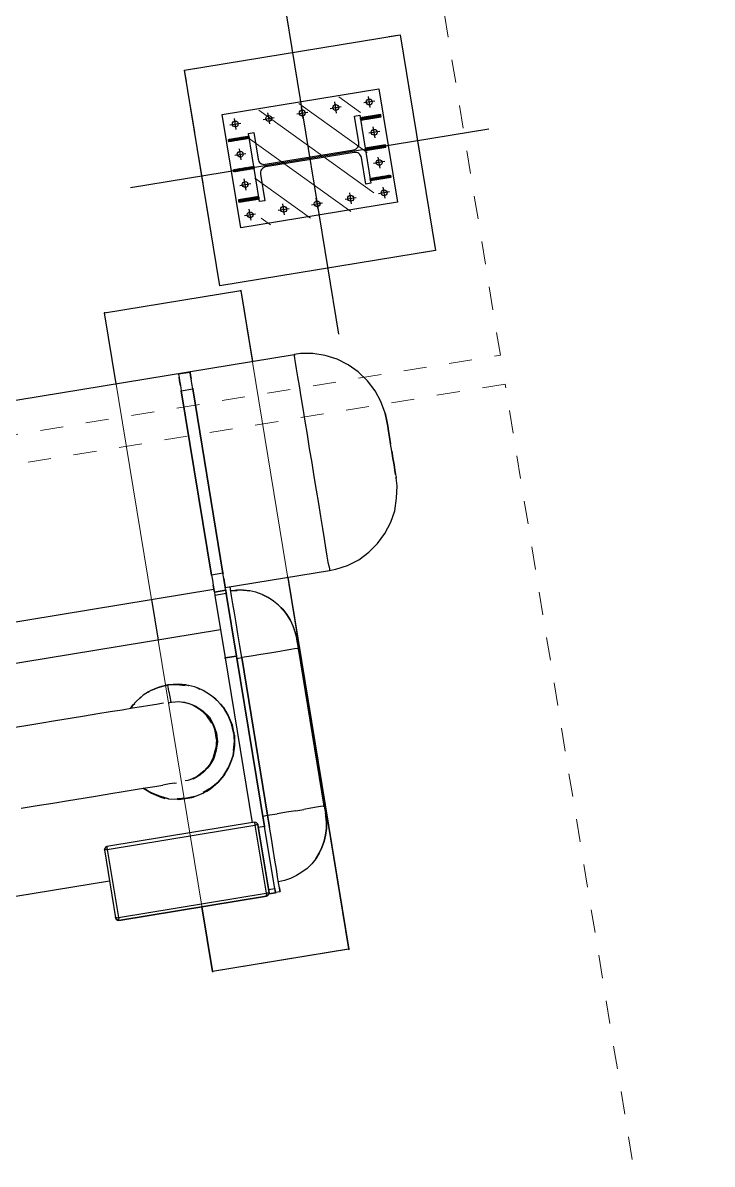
# Model space of a CAD drawing. Header units: metres. Extents: x 2 to 659295185, y -28 to 1124222152.
# Drawn here: x 655604.916 to 655607.912, y 1126517.76 to 1126522.722 of the extents above; entities that cross this region are included whole.
import ezdxf

# ---------------------------------------------------------------- set-up
doc = ezdxf.new("R2010")
doc.units = ezdxf.units.M
doc.header["$MEASUREMENT"] = 0
for name, pattern in [('CCSM_C1_CUERPO CK$0$DASHED', [0.75, 0.5, -0.25]), ('CCSM_C1_CUERPO CK$0$DASHED2', [0.375, 0.25, -0.125]), ('CCSM_C1_CUERPO CK$0$HIDDEN2', [0.1875, 0.125, -0.0625]), ('DASHDOT', [1, 0.5, -0.25, 0, -0.25])]:
    doc.linetypes.add(name, pattern=pattern)
doc.layers.get('0').update_dxf_attribs({"linetype": 'CONTINUOUS'})
for name, color, linetype in [('CCSM_C1_CUERPO CK$0$A-EQUIPOS', 9, 'CONTINUOUS'), ('CCSM_C1_CUERPO CK$0$A-ESTRUCTURA DE FACHADA DE VIDRIO', 5, 'CONTINUOUS'), ('CCSM_C1_CUERPO CK$0$A-PROYECCIONES SUP', 5, 'CCSM_C1_CUERPO CK$0$DASHED'), ('CCSM_C1_CUERPO CK$0$A-VISTA 4', 8, 'CONTINUOUS')]:
    doc.layers.add(name, color=color, linetype=linetype)
doc.layers.add('LOCALES ASIGNADOS', color=41, linetype='DASHDOT', lineweight=0)

# ---------------------------------------------------------------- blocks, each defined once
blk = doc.blocks.new('CCSM_C1_CUERPO CK$0$chiller')
for p, q in [((0.5225, 5.1701), (0.4742, 5.145)), ((0.5728, 5.1869), (0.5225, 5.1701)), ((0.6253, 5.1974), (0.5728, 5.1869)), ((0.661, 5.1995), (0.6253, 5.1974)), ((0.6253, 5.1974), (0.661, 5.1995)), ((0.6253, 5.1974), (0.661, 5.1995)), ((0.661, 5.1995), (0.6253, 5.1974)), ((0.661, 5.1995), (0.6693, 5.1995)), ((0.6693, 5.1995), (0.661, 5.1995)), ((0.6693, 5.1995), (0.684, 5.1995)), ((0.684, 5.1995), (0.6693, 5.1995)), ((0.684, 5.1995), (0.705, 5.1995)), ((0.705, 5.1995), (0.684, 5.1995)), ((0.705, 5.1995), (0.7323, 5.1995)), ((0.7323, 5.1995), (0.705, 5.1995)), ((0.7323, 5.1995), (0.7617, 5.1995)), ((0.7617, 5.1995), (0.7323, 5.1995)), ((0.7931, 5.1995), (0.7617, 5.1995)), ((0.7931, 5.1995), (0.7617, 5.1995)), ((0.7931, 5.1995), (0.8246, 5.1995)), ((0.8246, 5.1995), (0.7931, 5.1995)), ((0.8246, 5.1995), (0.854, 5.1995)), ((0.854, 5.1995), (0.8246, 5.1995)), ((0.854, 5.1995), (0.8771, 5.1995)), ((0.8771, 5.1995), (0.854, 5.1995)), ((0.8771, 5.1995), (0.896, 5.1995)), ((0.896, 5.1995), (0.8771, 5.1995)), ((0.896, 5.1995), (0.9086, 5.1995)), ((0.896, 5.1995), (0.9086, 5.1995)), ((0.9106, 5.1995), (0.9086, 5.1995)), ((0.9086, 5.1995), (0.9106, 5.1995)), ((0.9086, 5.1995), (0.9106, 5.1995)), ((0.9106, 5.1995), (0.9086, 5.1995)), ((0.9463, 5.1974), (0.9106, 5.1995)), ((0.9106, 5.1995), (0.9127, 5.1995)), ((0.9988, 5.1869), (0.9463, 5.1974)), ((1.0512, 5.1701), (0.9988, 5.1869)), ((1.0974, 5.145), (1.0512, 5.1701)), ((0.4301, 5.1114), (0.3924, 5.0736)), ((0.4742, 5.145), (0.4301, 5.1114)), ((1.1415, 5.1114), (1.0974, 5.145)), ((1.1792, 5.0736), (1.1415, 5.1114)), ((0.3924, 5.0736), (0.3609, 5.0296)), ((1.2107, 5.0296), (1.1792, 5.0736)), ((0.3609, 5.0296), (0.3357, 4.9813)), ((1.2359, 4.9813), (1.2107, 5.0296)), ((0.3357, 4.9813), (0.3189, 4.9288)), ((1.2527, 4.9288), (1.2359, 4.9813)), ((0.3189, 4.9288), (0.3105, 4.8764)), ((1.2611, 4.8764), (1.2527, 4.9288)), ((0.3105, 4.8764), (0.3105, 4.8491)), ((1.2611, 4.8491), (1.2611, 4.8764)), ((0.3105, 0.2518), (0.3105, 4.8491)), ((0.3105, 4.8491), (0.3147, 4.8491)), ((0.3273, 4.8491), (0.3147, 4.8491)), ((0.3462, 4.8491), (0.3273, 4.8491)), ((0.3735, 4.8491), (0.3462, 4.8491)), ((0.4092, 4.8491), (0.3735, 4.8491)), ((0.449, 4.8491), (0.4092, 4.8491)), ((0.4973, 4.8491), (0.449, 4.8491)), ((0.5476, 4.8491), (0.4973, 4.8491)), ((0.6043, 4.8491), (0.5476, 4.8491)), ((0.6631, 4.8491), (0.6043, 4.8491)), ((0.7239, 4.8491), (0.6631, 4.8491)), ((0.7869, 4.8491), (0.7239, 4.8491)), ((0.8477, 4.8491), (0.7869, 4.8491)), ((0.9086, 4.8491), (0.8477, 4.8491)), ((0.9673, 4.8491), (0.9086, 4.8491)), ((1.024, 4.8491), (0.9673, 4.8491)), ((1.0764, 4.8491), (1.024, 4.8491)), ((1.1226, 4.8491), (1.0764, 4.8491)), ((1.1624, 4.8491), (1.1226, 4.8491)), ((1.1981, 4.8491), (1.1624, 4.8491)), ((1.2254, 4.8491), (1.1981, 4.8491)), ((1.2443, 4.8491), (1.2254, 4.8491)), ((1.2443, 4.8491), (1.2569, 4.8491)), ((1.2569, 4.8491), (1.2611, 4.8491)), ((1.2611, 4.3896), (1.2611, 4.8491)), ((1.2611, 4.8491), (1.2632, 4.8491)), ((-0.0042, 4.6645), (-0.0021, 4.6645)), ((-0.0042, 4.6645), (0, 4.6645)), ((-0.0021, 4.0643), (-0.0021, 4.6645)), ((-0.0021, 4.6645), (0.3105, 4.6645)), ((-0.0021, 4.0643), (-0.0021, 4.6645)), ((-0.0021, 4.6645), (0.3105, 4.6645)), ((1.2611, 4.6645), (2.8998, 4.6645)), ((1.2611, 4.6645), (2.8998, 4.6645)), ((2.8977, 4.6645), (2.9019, 4.6645)), ((2.8998, 4.6645), (2.8998, 4.0643)), ((2.8998, 4.6645), (2.8998, 4.0643)), ((2.8998, 4.6645), (2.9019, 4.6645)), ((1.3974, 4.6204), (1.3744, 4.6057)), ((1.3744, 4.6057), (1.3953, 4.6204)), ((1.3953, 4.6204), (1.3744, 4.6057)), ((1.4205, 4.6351), (1.3953, 4.6204)), ((1.3953, 4.6204), (1.4205, 4.6351)), ((1.4478, 4.6456), (1.4205, 4.6351)), ((1.4205, 4.6351), (1.4457, 4.6456)), ((1.4457, 4.6456), (1.4205, 4.6351)), ((1.473, 4.654), (1.4457, 4.6456)), ((1.4751, 4.654), (1.4478, 4.6456)), ((1.5003, 4.6582), (1.473, 4.654)), ((1.5024, 4.6582), (1.4751, 4.654)), ((1.5296, 4.6603), (1.5003, 4.6582)), ((1.5024, 4.6582), (1.5296, 4.6603)), ((1.5024, 4.6582), (1.5296, 4.6603)), ((1.5296, 4.6603), (1.5024, 4.6582)), ((1.5296, 4.6603), (1.5024, 4.6582)), ((1.5024, 4.6582), (1.5296, 4.6603)), ((1.5296, 4.6603), (1.5024, 4.6582)), ((1.5317, 4.6603), (1.5296, 4.6603)), ((1.5296, 4.6603), (1.5317, 4.6603)), ((1.5317, 4.6603), (1.5296, 4.6603)), ((1.5296, 4.6603), (1.5317, 4.6603)), ((1.5317, 4.6603), (1.5422, 4.6603)), ((1.5422, 4.6603), (1.5317, 4.6603)), ((1.5422, 4.6603), (1.5569, 4.6603)), ((1.5569, 4.6603), (1.5422, 4.6603)), ((1.5569, 4.6603), (1.5737, 4.6603)), ((1.5737, 4.6603), (1.5569, 4.6603)), ((1.5716, 4.6603), (1.5758, 4.6603)), ((1.5737, 4.6561), (1.5737, 4.6603)), ((1.5737, 4.6603), (2.2682, 4.6603)), ((2.2682, 4.6603), (1.5737, 4.6603)), ((1.5737, 4.6561), (1.5737, 4.6435)), ((1.5737, 4.6435), (1.5737, 4.6267)), ((1.5737, 4.6267), (1.5737, 4.6015)), ((2.2661, 4.6603), (2.2703, 4.6603)), ((2.2682, 4.6561), (2.2682, 4.6603)), ((2.2682, 4.6603), (2.285, 4.6603)), ((2.2682, 4.6603), (2.285, 4.6603)), ((2.2682, 4.6561), (2.2682, 4.6435)), ((2.2682, 4.6435), (2.2682, 4.6267)), ((2.2682, 4.6267), (2.2682, 4.6015)), ((2.285, 4.6603), (2.2997, 4.6603)), ((2.285, 4.6603), (2.2997, 4.6603)), ((2.2997, 4.6603), (2.3081, 4.6603)), ((2.3081, 4.6603), (2.2997, 4.6603)), ((2.3375, 4.6582), (2.3081, 4.6603)), ((2.3081, 4.6603), (2.3123, 4.6603)), ((2.3081, 4.6603), (2.3375, 4.6582)), ((2.3123, 4.6603), (2.3081, 4.6603)), ((2.3396, 4.6582), (2.3123, 4.6603)), ((2.3123, 4.6603), (2.3396, 4.6582)), ((2.3123, 4.6603), (2.3396, 4.6582)), ((2.3396, 4.6582), (2.3123, 4.6603)), ((2.3375, 4.6582), (2.3627, 4.654)), ((2.3375, 4.6582), (2.3627, 4.654)), ((2.3668, 4.654), (2.3396, 4.6582)), ((2.3396, 4.6582), (2.3668, 4.654)), ((2.3668, 4.654), (2.3941, 4.6456)), ((2.3941, 4.6456), (2.3668, 4.654)), ((2.4193, 4.6351), (2.3941, 4.6456)), ((2.3941, 4.6456), (2.4193, 4.6351)), ((2.4193, 4.6351), (2.4445, 4.6204)), ((2.4445, 4.6204), (2.4193, 4.6351)), ((2.4676, 4.6057), (2.4445, 4.6204)), ((2.4445, 4.6204), (2.4676, 4.6057)), ((1.3345, 4.5658), (1.3177, 4.5428)), ((1.3177, 4.5428), (1.3345, 4.5658)), ((1.3534, 4.5868), (1.3345, 4.5658)), ((1.3744, 4.6057), (1.3534, 4.5868)), ((1.5737, 4.6015), (1.5737, 4.57)), ((1.5737, 4.57), (1.5737, 4.5344)), ((2.2682, 4.6015), (2.2682, 4.57)), ((2.2682, 4.5344), (2.2682, 4.57)), ((2.4676, 4.6057), (2.4864, 4.5868)), ((2.4885, 4.5868), (2.4676, 4.6057)), ((2.4676, 4.6057), (2.4885, 4.5868)), ((2.4676, 4.6057), (2.4864, 4.5868)), ((2.4885, 4.5868), (2.5074, 4.5658)), ((2.5074, 4.5658), (2.5242, 4.5428)), ((1.303, 4.5176), (1.2925, 4.4924)), ((1.3177, 4.5428), (1.303, 4.5176)), ((1.5737, 4.5344), (1.5737, 4.4945)), ((2.2682, 4.5344), (2.2682, 4.4945)), ((2.5242, 4.5428), (2.5368, 4.5176)), ((2.5368, 4.5176), (2.5473, 4.4924)), ((1.2946, 4.4924), (1.2862, 4.4651)), ((1.2862, 4.4651), (1.2925, 4.4924)), ((1.2925, 4.4924), (1.2862, 4.4651)), ((1.5737, 4.4945), (1.5737, 4.4525)), ((2.2682, 4.4945), (2.2682, 4.4525)), ((2.5473, 4.4924), (2.5557, 4.4651)), ((1.2862, 4.4651), (1.2799, 4.4378)), ((1.2799, 4.4378), (1.2862, 4.4651)), ((1.282, 4.4378), (1.2799, 4.4106)), ((1.2799, 4.4106), (1.2799, 4.4378)), ((1.2799, 4.4106), (1.282, 4.4378)), ((1.5737, 4.4525), (1.5737, 4.4106)), ((2.2682, 4.4106), (2.2682, 4.4525)), ((2.5557, 4.4651), (2.5599, 4.4378)), ((2.5599, 4.4378), (2.562, 4.4106)), ((0.3105, 4.3896), (0.3126, 4.3896)), ((0.3147, 4.3896), (0.3126, 4.3896)), ((0.3126, 4.3392), (0.3126, 4.3896)), ((0.3126, 4.3896), (0.3126, 4.3392)), ((0.3147, 4.3896), (0.3126, 4.3896)), ((0.3147, 4.3896), (0.3273, 4.3896)), ((0.3273, 4.3896), (0.3147, 4.3896)), ((0.3273, 4.3896), (0.342, 4.3896)), ((0.342, 4.3896), (0.3273, 4.3896)), ((0.363, 4.3896), (0.342, 4.3896)), ((0.363, 4.3896), (0.342, 4.3896)), ((0.3861, 4.3896), (0.363, 4.3896)), ((0.3861, 4.3896), (0.363, 4.3896)), ((0.384, 4.3896), (0.3882, 4.3896)), ((0.3861, 4.3896), (1.1981, 4.3896)), ((0.3861, 4.3392), (0.3861, 4.3896)), ((1.1981, 4.3896), (0.3861, 4.3896)), ((1.196, 4.3896), (1.2002, 4.3896)), ((1.1981, 4.3896), (1.1981, 4.3392)), ((1.2212, 4.3896), (1.1981, 4.3896)), ((1.2212, 4.3896), (1.1981, 4.3896)), ((1.2212, 4.3896), (1.2422, 4.3896)), ((1.2422, 4.3896), (1.2212, 4.3896)), ((1.2422, 4.3896), (1.259, 4.3896)), ((1.259, 4.3896), (1.2422, 4.3896)), ((1.2695, 4.3896), (1.259, 4.3896)), ((1.2695, 4.3896), (1.259, 4.3896)), ((1.2736, 4.4106), (1.2611, 4.4106)), ((1.2736, 4.4106), (1.2611, 4.4106)), ((1.2695, 4.3896), (1.2736, 4.3896)), ((1.2736, 4.3896), (1.2695, 4.3896)), ((1.3009, 4.4106), (1.2736, 4.4106)), ((1.3009, 4.4106), (1.2736, 4.4106)), ((1.2736, 4.3896), (1.2883, 4.3896)), ((1.2736, 4.3896), (1.2736, 4.3392)), ((1.2736, 4.3392), (1.2736, 4.3896)), ((1.2883, 4.3896), (1.2736, 4.3896)), ((1.2736, 4.3896), (1.2757, 4.3896)), ((1.2736, 4.3896), (1.2757, 4.3896)), ((1.2862, 4.3896), (1.2904, 4.3896)), ((1.2883, 4.3896), (1.2883, 4.3392)), ((1.2883, 4.3896), (1.5632, 4.3896)), ((1.5632, 4.3896), (1.2883, 4.3896)), ((1.3366, 4.4106), (1.3009, 4.4106)), ((1.3366, 4.4106), (1.3009, 4.4106)), ((1.3765, 4.4106), (1.3366, 4.4106)), ((1.3765, 4.4106), (1.3366, 4.4106)), ((1.4205, 4.4106), (1.3765, 4.4106)), ((1.4205, 4.4106), (1.3765, 4.4106)), ((1.4688, 4.4106), (1.4205, 4.4106)), ((1.4688, 4.4106), (1.4205, 4.4106)), ((1.5212, 4.4106), (1.4688, 4.4106)), ((1.5212, 4.4106), (1.4688, 4.4106)), ((1.5737, 4.4106), (1.5212, 4.4106)), ((1.5737, 4.4106), (1.5212, 4.4106)), ((1.5653, 4.3896), (1.5611, 4.3896)), ((1.5611, 4.3896), (1.5632, 4.3896)), ((1.5632, 4.3896), (1.5632, 4.3392)), ((1.5632, 4.3392), (1.5632, 4.3896)), ((1.5632, 4.3896), (2.3144, 4.3896)), ((2.3144, 4.3896), (1.5632, 4.3896)), ((1.5716, 4.4106), (1.5758, 4.4106)), ((2.2682, 4.4106), (1.5737, 4.4106)), ((1.5737, 4.3896), (1.5737, 4.4106)), ((1.5737, 4.4106), (2.2682, 4.4106)), ((2.2661, 4.4106), (2.2703, 4.4106)), ((2.3207, 4.4106), (2.2682, 4.4106)), ((2.2682, 4.3896), (2.2682, 4.4106)), ((2.2682, 4.4106), (2.3207, 4.4106)), ((2.3123, 4.3896), (2.3165, 4.3896)), ((2.5893, 4.3896), (2.3144, 4.3896)), ((2.3144, 4.3896), (2.3144, 4.3623)), ((2.3144, 4.3896), (2.3144, 4.3623)), ((2.5893, 4.3896), (2.3144, 4.3896)), ((2.3165, 4.3896), (2.3144, 4.3896)), ((2.371, 4.4106), (2.3207, 4.4106)), ((2.371, 4.4106), (2.3207, 4.4106)), ((2.4193, 4.4106), (2.371, 4.4106)), ((2.4193, 4.4106), (2.371, 4.4106)), ((2.4655, 4.4106), (2.4193, 4.4106)), ((2.4655, 4.4106), (2.4193, 4.4106)), ((2.5053, 4.4106), (2.4655, 4.4106)), ((2.5053, 4.4106), (2.4655, 4.4106)), ((2.5389, 4.4106), (2.5053, 4.4106)), ((2.5389, 4.4106), (2.5053, 4.4106)), ((2.5662, 4.4106), (2.5389, 4.4106)), ((2.5662, 4.4106), (2.5389, 4.4106)), ((2.5872, 4.4106), (2.5662, 4.4106)), ((2.5872, 4.4106), (2.5662, 4.4106)), ((2.5872, 4.4106), (2.5998, 4.4106)), ((2.5998, 4.4106), (2.5872, 4.4106)), ((2.5872, 4.3896), (2.5914, 4.3896)), ((2.5893, 4.3896), (2.6061, 4.3896)), ((2.5893, 4.3896), (2.5893, 4.3623)), ((2.6061, 4.3896), (2.5893, 4.3896)), ((2.5998, 4.4106), (2.604, 4.4106)), ((2.604, 4.4106), (2.5998, 4.4106)), ((2.604, 4.3896), (2.604, 4.4106)), ((2.604, 4.3896), (2.6081, 4.3896)), ((2.6061, 4.3896), (2.6061, 4.3602)), ((2.6061, 4.3602), (2.6061, 4.3896)), ((2.6061, 4.3896), (2.6081, 4.3896)), ((0.3105, 4.3392), (0.3126, 4.3392)), ((0.3147, 4.3392), (0.3126, 4.3392)), ((0.3126, 4.3392), (0.3147, 4.3392)), ((0.3147, 4.3392), (0.3273, 4.3392)), ((0.3147, 4.3392), (0.3273, 4.3392)), ((0.342, 4.3392), (0.3273, 4.3392)), ((0.3273, 4.3392), (0.342, 4.3392)), ((0.363, 4.3392), (0.342, 4.3392)), ((0.342, 4.3392), (0.363, 4.3392)), ((0.363, 4.3392), (0.3861, 4.3392)), ((0.363, 4.3392), (0.3861, 4.3392)), ((0.384, 4.3392), (0.3882, 4.3392)), ((1.1981, 4.3392), (0.3861, 4.3392)), ((0.3861, 4.3392), (1.1981, 4.3392)), ((1.196, 4.3392), (1.2002, 4.3392)), ((1.1981, 4.3392), (1.2212, 4.3392)), ((1.1981, 4.3392), (1.2212, 4.3392)), ((1.2212, 4.3392), (1.2422, 4.3392)), ((1.2212, 4.3392), (1.2422, 4.3392)), ((1.259, 4.3392), (1.2422, 4.3392)), ((1.2422, 4.3392), (1.259, 4.3392)), ((1.2695, 4.3392), (1.259, 4.3392)), ((1.259, 4.3392), (1.2695, 4.3392)), ((1.2611, 2.6921), (1.2611, 4.3392)), ((1.2695, 4.3392), (1.2736, 4.3392)), ((1.2695, 4.3392), (1.2736, 4.3392)), ((1.2736, 4.3392), (1.2883, 4.3392)), ((1.2736, 4.3392), (1.2883, 4.3392)), ((1.2736, 4.3392), (1.2757, 4.3392)), ((1.2736, 4.3392), (1.2757, 4.3392)), ((1.2862, 4.3392), (1.2904, 4.3392)), ((1.2883, 4.3392), (1.5632, 4.3392)), ((1.2883, 4.3392), (1.5632, 4.3392)), ((1.4394, 4.3392), (1.4394, 2.6627)), ((1.5653, 4.3392), (1.5611, 4.3392)), ((1.5611, 4.3392), (1.5632, 4.3392)), ((1.5632, 4.3392), (2.2892, 4.3392)), ((1.5632, 4.3392), (2.2892, 4.3392)), ((1.8129, 4.3119), (1.8549, 4.3224)), ((1.8549, 4.3224), (1.8129, 4.3119)), ((1.8129, 4.3119), (1.8549, 4.3224)), ((1.8549, 4.3224), (1.8129, 4.3119)), ((1.8549, 4.3224), (1.8129, 4.3119)), ((1.8507, 4.3203), (1.8129, 4.3119)), ((1.8129, 4.3119), (1.8507, 4.3203)), ((1.8507, 4.3203), (1.8884, 4.3224)), ((1.8507, 4.3203), (1.8884, 4.3224)), ((1.8884, 4.3224), (1.8507, 4.3203)), ((1.8884, 4.3245), (1.8549, 4.3224)), ((1.88, 4.3224), (1.8549, 4.3224)), ((1.8549, 4.3224), (1.88, 4.3224)), ((1.8549, 4.3224), (1.88, 4.3224)), ((1.88, 4.3224), (1.8549, 4.3224)), ((1.88, 4.3224), (1.8549, 4.3224)), ((1.9283, 4.3203), (1.8884, 4.3245)), ((1.901, 4.3245), (1.8884, 4.3245)), ((1.8884, 4.3245), (1.9283, 4.3203)), ((1.9283, 4.3203), (1.8884, 4.3245)), ((1.901, 4.3245), (1.8926, 4.3224)), ((1.8926, 4.3224), (1.901, 4.3245)), ((1.8926, 4.3224), (1.901, 4.3245)), ((1.8926, 4.3224), (1.901, 4.3245)), ((1.901, 4.3245), (1.8926, 4.3224)), ((1.901, 4.3245), (1.9451, 4.3182)), ((1.9451, 4.3182), (1.901, 4.3245)), ((1.901, 4.3245), (1.9451, 4.3182)), ((1.9451, 4.3182), (1.901, 4.3245)), ((1.9451, 4.3182), (1.901, 4.3245)), ((1.9283, 4.3203), (1.9661, 4.3098)), ((1.9661, 4.3098), (1.9283, 4.3203)), ((1.9661, 4.3098), (1.9283, 4.3203)), ((1.9661, 4.3119), (1.9451, 4.3182)), ((1.9871, 4.3056), (1.9451, 4.3182)), ((1.9451, 4.3182), (1.9871, 4.3056)), ((1.9871, 4.3056), (1.9451, 4.3182)), ((1.9451, 4.3182), (1.9871, 4.3056)), ((1.9871, 4.3056), (1.9451, 4.3182)), ((2.2871, 4.3497), (2.2892, 4.3497)), ((2.2913, 4.356), (2.2892, 4.3497)), ((2.2913, 4.356), (2.2892, 4.3497)), ((2.2913, 4.3497), (2.2892, 4.3497)), ((2.2892, 4.3497), (2.2892, 3.6992)), ((2.2892, 4.3497), (2.2892, 3.6992)), ((2.2955, 4.3602), (2.2913, 4.356)), ((2.2955, 4.3602), (2.2913, 4.356)), ((2.2913, 4.3497), (2.2955, 4.3497)), ((2.3018, 4.3623), (2.2955, 4.3602)), ((2.3018, 4.3623), (2.2955, 4.3602)), ((2.2955, 4.3497), (2.3018, 4.3497)), ((2.3018, 4.3623), (2.2976, 4.3602)), ((2.2976, 4.3602), (2.3018, 4.3623)), ((2.2997, 4.3623), (2.3039, 4.3623)), ((2.2997, 4.3497), (2.3039, 4.3497)), ((2.3018, 4.3602), (2.3018, 4.3623)), ((2.3018, 4.3623), (2.6019, 4.3623)), ((2.6019, 4.3623), (2.3018, 4.3623)), ((2.3018, 4.3602), (2.3018, 4.356)), ((2.3018, 4.356), (2.3018, 4.3497)), ((2.3018, 3.6992), (2.3018, 4.3497)), ((2.3018, 4.3497), (2.6019, 4.3497)), ((2.604, 4.3623), (2.5998, 4.3623)), ((2.5998, 4.3497), (2.604, 4.3497)), ((2.6081, 4.3602), (2.6019, 4.3623)), ((2.6019, 4.3623), (2.6019, 4.3602)), ((2.6019, 4.3623), (2.6081, 4.3602)), ((2.6081, 4.3602), (2.6019, 4.3623)), ((2.6019, 4.3623), (2.6081, 4.3602)), ((2.6081, 4.3602), (2.6019, 4.3623)), ((2.6019, 4.3623), (2.6081, 4.3602)), ((2.6081, 4.3602), (2.6019, 4.3623)), ((2.6019, 4.3623), (2.6081, 4.3602)), ((2.6019, 4.3623), (2.604, 4.3623)), ((2.6019, 4.3602), (2.6019, 4.356)), ((2.6019, 4.356), (2.6019, 4.3497)), ((2.6019, 3.6992), (2.6019, 4.3497)), ((2.6019, 4.3497), (2.6081, 4.3497)), ((2.6123, 4.356), (2.6081, 4.3602)), ((2.6123, 4.3497), (2.6081, 4.3497)), ((2.6123, 4.3497), (2.6123, 4.356)), ((2.6123, 4.356), (2.6144, 4.3497)), ((2.6144, 4.3497), (2.6123, 4.356)), ((2.6123, 4.3497), (2.6144, 4.3497)), ((2.6144, 4.3497), (2.6144, 3.6992)), ((2.6144, 3.6992), (2.6144, 4.3497)), ((2.6144, 4.3497), (2.6165, 4.3497)), ((2.6144, 4.3497), (2.6165, 4.3497)), ((1.7332, 4.27), (1.7122, 4.2511)), ((1.7332, 4.27), (1.7269, 4.2637)), ((1.7269, 4.2637), (1.7332, 4.27)), ((1.7332, 4.27), (1.7269, 4.2637)), ((1.7269, 4.2637), (1.7332, 4.27)), ((1.7332, 4.27), (1.7269, 4.2637)), ((1.7416, 4.2763), (1.7332, 4.27)), ((1.7332, 4.27), (1.7395, 4.2721)), ((1.7395, 4.2721), (1.7332, 4.27)), ((1.7332, 4.27), (1.7395, 4.2721)), ((1.7395, 4.2721), (1.7332, 4.27)), ((1.7395, 4.2721), (1.7332, 4.27)), ((1.7709, 4.2952), (1.7416, 4.2763)), ((1.7583, 4.2868), (1.7709, 4.2952)), ((1.7709, 4.2952), (1.7583, 4.2868)), ((1.7583, 4.2868), (1.7709, 4.2952)), ((1.7709, 4.2952), (1.7583, 4.2868)), ((1.7709, 4.2952), (1.7583, 4.2868)), ((1.7751, 4.2973), (1.7709, 4.2952)), ((1.7751, 4.2952), (1.7709, 4.2952)), ((1.7709, 4.2952), (1.7751, 4.2952)), ((1.7751, 4.2952), (1.7709, 4.2952)), ((1.7709, 4.2952), (1.7751, 4.2952)), ((1.7751, 4.2952), (1.7709, 4.2952)), ((1.8129, 4.3119), (1.7751, 4.2973)), ((1.7751, 4.2973), (1.8129, 4.3119)), ((1.8129, 4.3119), (1.7751, 4.2973)), ((1.9871, 4.3056), (1.9661, 4.3119)), ((2.0017, 4.2973), (1.9871, 4.3056)), ((1.9871, 4.3056), (2.0017, 4.2973)), ((2.0017, 4.2973), (1.9871, 4.3056)), ((1.9871, 4.3056), (2.0017, 4.2973)), ((2.0017, 4.2973), (1.9871, 4.3056)), ((2.0017, 4.2973), (1.9871, 4.3056)), ((2.0353, 4.2763), (2.0017, 4.2973)), ((2.0017, 4.2973), (2.0269, 4.2826)), ((2.0353, 4.2763), (2.0017, 4.2973)), ((2.0017, 4.2973), (2.0353, 4.2763)), ((2.0059, 4.2952), (2.0269, 4.2826)), ((2.0269, 4.2826), (2.0059, 4.2952)), ((2.0059, 4.2952), (2.0269, 4.2826)), ((2.0269, 4.2826), (2.0059, 4.2952)), ((2.0269, 4.2826), (2.0059, 4.2952)), ((2.0353, 4.2763), (2.0269, 4.2826)), ((2.0353, 4.2763), (2.0269, 4.2826)), ((2.0269, 4.2826), (2.0353, 4.2763)), ((2.0269, 4.2826), (2.0353, 4.2763)), ((2.0353, 4.2763), (2.0269, 4.2826)), ((2.0353, 4.2763), (2.0269, 4.2826)), ((2.0647, 4.2511), (2.0353, 4.2763)), ((2.0353, 4.2763), (2.0626, 4.2553)), ((2.0647, 4.2511), (2.0353, 4.2763)), ((2.0353, 4.2763), (2.0647, 4.2511)), ((2.0626, 4.2553), (2.0395, 4.2721)), ((2.0395, 4.2721), (2.0626, 4.2553)), ((2.0395, 4.2721), (2.0626, 4.2553)), ((2.0626, 4.2553), (2.0395, 4.2721)), ((2.0626, 4.2553), (2.0395, 4.2721)), ((1.687, 4.2217), (1.6744, 4.2028)), ((1.7122, 4.2511), (1.687, 4.2217)), ((1.7982, 4.2196), (1.7688, 4.1986)), ((1.7688, 4.1965), (1.7898, 4.2175)), ((1.7751, 4.207), (1.8066, 4.2301)), ((1.7814, 4.2091), (1.7982, 4.2196)), ((1.794, 4.2196), (1.8234, 4.2343)), ((1.8339, 4.2364), (1.7982, 4.2196)), ((1.8066, 4.2301), (1.8423, 4.2427)), ((1.8297, 4.2364), (1.8528, 4.2427)), ((1.8423, 4.2427), (1.88, 4.249)), ((1.8696, 4.2448), (1.8486, 4.2427)), ((1.9073, 4.2448), (1.8696, 4.2448)), ((1.8717, 4.2469), (1.8905, 4.2469)), ((1.88, 4.249), (1.9178, 4.2469)), ((1.8863, 4.2469), (1.9073, 4.2448)), ((1.9073, 4.2448), (1.9451, 4.2364)), ((1.9094, 4.2469), (1.9262, 4.2427)), ((1.9178, 4.2469), (1.9535, 4.2364)), ((1.9451, 4.2364), (1.9241, 4.2448)), ((1.9787, 4.2196), (1.9451, 4.2364)), ((1.9535, 4.2364), (1.9787, 4.2196)), ((1.9535, 4.2364), (1.9871, 4.2196)), ((1.9787, 4.2196), (2.0101, 4.1986)), ((1.9808, 4.2217), (2.0017, 4.207)), ((1.9871, 4.2196), (2.0164, 4.1944)), ((2.0626, 4.2553), (2.0668, 4.2511)), ((2.0626, 4.2553), (2.0668, 4.2511)), ((2.0668, 4.2511), (2.0626, 4.2553)), ((2.0626, 4.2553), (2.0668, 4.2511)), ((2.0668, 4.2511), (2.0626, 4.2553)), ((2.0668, 4.2511), (2.0626, 4.2553)), ((2.0668, 4.2511), (2.092, 4.2217)), ((2.092, 4.2217), (2.0668, 4.2511)), ((2.0668, 4.2511), (2.092, 4.2217)), ((2.1109, 4.1881), (2.092, 4.2217)), ((2.092, 4.2217), (2.1109, 4.1881)), ((2.1151, 4.1839), (2.092, 4.2217)), ((2.092, 4.2217), (2.1151, 4.1839)), ((2.1151, 4.1839), (2.092, 4.2217)), ((2.092, 4.2217), (2.1151, 4.1839)), ((2.1151, 4.1839), (2.092, 4.2217)), ((1.666, 4.1881), (1.6555, 4.163)), ((1.6744, 4.2028), (1.666, 4.1881)), ((1.6744, 4.2028), (1.6723, 4.1965)), ((1.6723, 4.1965), (1.6744, 4.2028)), ((1.6723, 4.1965), (1.6744, 4.2028)), ((1.6744, 4.2028), (1.6723, 4.1965)), ((1.6744, 4.2028), (1.6723, 4.1965)), ((1.6744, 4.2028), (1.6807, 4.207)), ((1.6807, 4.207), (1.6744, 4.2028)), ((1.6744, 4.2028), (1.6807, 4.207)), ((1.6807, 4.207), (1.6744, 4.2028)), ((1.6807, 4.207), (1.6744, 4.2028)), ((1.7437, 4.1693), (1.7269, 4.1357)), ((1.7311, 4.1483), (1.75, 4.1798)), ((1.7437, 4.1693), (1.7688, 4.1986)), ((1.7479, 4.1735), (1.7583, 4.186)), ((1.75, 4.1798), (1.7751, 4.207)), ((1.7688, 4.1986), (1.7563, 4.1839)), ((1.9976, 4.2091), (2.0101, 4.1986)), ((2.0017, 4.207), (2.0248, 4.1839)), ((2.0101, 4.1986), (2.0332, 4.1693)), ((2.0164, 4.1944), (2.0395, 4.1651)), ((2.0206, 4.1881), (2.0332, 4.1693)), ((2.0332, 4.1735), (2.0479, 4.1483)), ((2.0332, 4.1693), (2.0521, 4.1357)), ((2.1255, 4.1504), (2.1109, 4.1881)), ((2.1109, 4.1881), (2.1255, 4.1504)), ((2.1255, 4.1504), (2.1109, 4.1881)), ((2.1234, 4.1651), (2.1151, 4.1839)), ((2.1151, 4.1839), (2.1276, 4.1525)), ((2.1151, 4.1839), (2.1234, 4.1651)), ((2.1234, 4.1651), (2.1151, 4.1839)), ((2.1151, 4.1839), (2.1234, 4.1651)), ((2.1234, 4.1651), (2.1151, 4.1839)), ((1.6429, 4.1189), (1.6387, 4.0748)), ((1.6387, 4.0748), (1.6429, 4.1189)), ((1.6429, 4.1189), (1.6387, 4.0748)), ((1.6387, 4.0748), (1.6429, 4.1189)), ((1.6429, 4.1189), (1.6387, 4.0748)), ((1.6387, 4.0748), (1.6429, 4.1189)), ((1.6429, 4.1189), (1.6387, 4.0748)), ((1.6387, 4.0748), (1.6429, 4.1189)), ((1.6429, 4.1189), (1.6387, 4.0748)), ((1.6513, 4.1525), (1.6429, 4.1189)), ((1.6429, 4.1126), (1.6534, 4.1504)), ((1.6534, 4.1504), (1.6429, 4.1126)), ((1.6429, 4.1126), (1.6534, 4.1504)), ((1.6429, 4.1189), (1.6492, 4.1357)), ((1.6429, 4.1189), (1.6492, 4.1357)), ((1.6492, 4.1357), (1.6429, 4.1189)), ((1.6429, 4.1189), (1.6492, 4.1357)), ((1.6492, 4.1357), (1.6429, 4.1189)), ((1.6513, 4.1525), (1.6555, 4.163)), ((1.6555, 4.163), (1.6555, 4.1609)), ((1.6576, 4.163), (1.6555, 4.163)), ((1.6555, 4.163), (1.6576, 4.163)), ((1.6555, 4.163), (1.6576, 4.163)), ((1.6576, 4.163), (1.6555, 4.163)), ((1.6555, 4.1609), (1.6555, 4.163)), ((1.6555, 4.163), (1.6555, 4.1609)), ((1.6555, 4.1609), (1.6555, 4.163)), ((1.6555, 4.163), (1.6555, 4.1609)), ((1.6576, 4.163), (1.6555, 4.163)), ((1.7185, 4.1126), (1.7311, 4.1483)), ((1.7185, 4.1126), (1.7269, 4.1357)), ((1.7269, 4.1357), (1.7185, 4.1021)), ((2.0395, 4.1651), (2.0563, 4.1315)), ((2.0437, 4.1546), (2.0521, 4.1357)), ((2.0479, 4.1483), (2.0605, 4.1168)), ((2.0521, 4.1357), (2.0605, 4.1063)), ((2.0563, 4.1315), (2.0626, 4.0937)), ((2.136, 4.1126), (2.1276, 4.1525)), ((1.6366, 4.0748), (1.6408, 4.0748)), ((1.6408, 4.0748), (1.6366, 4.0748)), ((1.6429, 4.1126), (1.6387, 4.0748)), ((1.6387, 4.0748), (1.6429, 4.1126)), ((1.6387, 4.0748), (1.6429, 4.1126)), ((1.6429, 4.1126), (1.6387, 4.0748)), ((1.6387, 4.0748), (1.6429, 4.1126)), ((1.6429, 4.1126), (1.6387, 4.0748)), ((1.6429, 4.035), (1.6387, 4.0748)), ((1.6387, 4.0748), (1.6408, 4.0748)), ((1.6387, 4.0748), (1.6429, 4.035)), ((1.6387, 4.0748), (1.6429, 4.035)), ((1.6429, 4.035), (1.6387, 4.0748)), ((1.6387, 4.0748), (1.6429, 4.035)), ((1.6429, 4.0308), (1.6387, 4.0748)), ((1.6387, 4.0748), (1.6429, 4.035)), ((1.6429, 4.0308), (1.6387, 4.0748)), ((1.6387, 4.0748), (1.6429, 4.0308)), ((1.6429, 4.0308), (1.6387, 4.0748)), ((1.6429, 4.0308), (1.6387, 4.0748)), ((1.6387, 4.0748), (1.6429, 4.0308)), ((1.6429, 4.0308), (1.6387, 4.0748)), ((1.6387, 4.0748), (1.6429, 4.0308)), ((1.6387, 4.0748), (1.6429, 4.0308)), ((1.6471, 4.0748), (1.6408, 4.0748)), ((1.6555, 4.0748), (1.6471, 4.0748)), ((1.6681, 4.0748), (1.6555, 4.0748)), ((1.6681, 4.0748), (1.6912, 4.0748)), ((1.6912, 4.0748), (1.7143, 4.0748)), ((1.7122, 4.0748), (1.7164, 4.0748)), ((1.7143, 4.0748), (1.7185, 4.1126)), ((1.7164, 4.0643), (1.7143, 4.0748)), ((1.7164, 4.0874), (1.7164, 4.0706)), ((2.0626, 4.0937), (2.0626, 4.0811)), ((2.1339, 4.035), (2.1381, 4.0748)), ((2.1381, 4.0748), (2.1339, 4.035)), ((2.1339, 4.035), (2.1381, 4.0748)), ((2.1381, 4.0748), (2.136, 4.1126)), ((2.136, 4.1126), (2.1381, 4.0979)), ((2.1381, 4.0748), (2.136, 4.1126)), ((2.136, 4.1126), (2.1381, 4.0748)), ((2.1381, 4.1063), (2.1381, 4.0979)), ((2.1381, 4.0979), (2.1381, 4.1063)), ((2.1381, 4.1063), (2.1381, 4.0979)), ((2.1381, 4.0979), (2.1381, 4.1063)), ((2.1381, 4.1063), (2.1381, 4.0979)), ((2.1381, 4.0518), (2.1381, 4.0979)), ((2.1381, 4.0979), (2.1381, 4.0748)), ((2.1381, 4.0979), (2.1381, 4.0518)), ((2.1381, 4.0518), (2.1381, 4.0979)), ((2.1381, 4.0979), (2.1381, 4.0518)), ((2.1381, 4.0518), (2.1381, 4.0979)), ((2.1381, 4.0518), (2.1381, 4.0748)), ((-0.0042, 4.0643), (-0.0021, 4.0643)), ((-0.0042, 4.0643), (0, 4.0643)), ((0.3105, 4.0643), (-0.0021, 4.0643)), ((0.3105, 4.0643), (-0.0021, 4.0643)), ((1.2611, 4.0643), (1.4394, 4.0643)), ((1.2611, 4.0643), (1.4394, 4.0643)), ((1.6513, 3.9972), (1.6429, 4.035)), ((1.6429, 4.035), (1.6513, 3.9972)), ((1.6429, 4.035), (1.6513, 3.9972)), ((1.6513, 3.9972), (1.6429, 4.0308)), ((1.6429, 4.0308), (1.6471, 4.0161)), ((1.6471, 4.0161), (1.6429, 4.0308)), ((1.6429, 4.0308), (1.6471, 4.0161)), ((1.6471, 4.0161), (1.6429, 4.0308)), ((1.6429, 4.0308), (1.6471, 4.0161)), ((1.7143, 4.0434), (1.7143, 4.035)), ((1.7143, 4.035), (1.7143, 4.0119)), ((2.0647, 4.035), (2.0647, 4.0434)), ((2.0647, 4.035), (2.0647, 4.0119)), ((2.1276, 3.9972), (2.136, 4.035)), ((2.136, 4.035), (2.1381, 4.0518)), ((2.1381, 4.0518), (2.1381, 4.0413)), ((2.1381, 4.0413), (2.1381, 4.0518)), ((2.1381, 4.0518), (2.1381, 4.0413)), ((2.1381, 4.0413), (2.1381, 4.0518)), ((2.1381, 4.0518), (2.1381, 4.0413)), ((2.6144, 4.0643), (2.8998, 4.0643)), ((2.8998, 4.0643), (2.6144, 4.0643)), ((2.8977, 4.0643), (2.9019, 4.0643)), ((2.8998, 4.0643), (2.9019, 4.0643)), ((1.6513, 3.9972), (1.6555, 3.9867)), ((1.6555, 3.9836), (1.6555, 3.9899)), ((1.6555, 3.9836), (1.6555, 3.9899)), ((1.6555, 3.9836), (1.6555, 3.9899)), ((1.6555, 3.9867), (1.666, 3.9615)), ((1.6555, 3.9867), (1.6576, 3.9846)), ((1.6576, 3.9846), (1.6555, 3.9867)), ((1.6576, 3.9846), (1.6555, 3.9867)), ((1.6555, 3.9867), (1.6576, 3.9846)), ((1.6555, 3.9867), (1.6576, 3.9846)), ((1.7143, 4.0119), (1.7143, 3.9825)), ((1.7143, 3.9825), (1.7143, 3.9468)), ((2.0647, 4.0119), (2.0647, 3.9825)), ((2.0647, 3.9468), (2.0647, 3.9825)), ((2.1109, 3.9615), (2.1276, 3.9972)), ((2.1276, 3.9972), (2.1109, 3.9615)), ((2.1109, 3.9615), (2.1276, 3.9972)), ((2.1276, 3.9972), (2.1151, 3.9657)), ((2.1234, 3.9825), (2.1151, 3.9657)), ((2.1234, 3.9825), (2.1151, 3.9657)), ((2.1151, 3.9657), (2.1234, 3.9825)), ((2.1234, 3.9825), (2.1151, 3.9657)), ((2.1151, 3.9657), (2.1234, 3.9825)), ((1.666, 3.9615), (1.6744, 3.9468)), ((1.6723, 3.951), (1.6744, 3.9468)), ((1.6744, 3.9468), (1.6723, 3.951)), ((1.6744, 3.9468), (1.6723, 3.951)), ((1.6723, 3.951), (1.6744, 3.9468)), ((1.6723, 3.951), (1.6744, 3.9468)), ((1.6744, 3.9468), (1.687, 3.928)), ((1.6807, 3.9385), (1.6744, 3.9468)), ((1.6744, 3.9468), (1.6807, 3.9385)), ((1.6807, 3.9385), (1.6744, 3.9468)), ((1.6744, 3.9468), (1.6807, 3.9385)), ((1.6744, 3.9468), (1.6807, 3.9385)), ((1.687, 3.928), (1.7017, 3.9091)), ((1.7017, 3.9091), (1.6954, 3.9196)), ((1.6954, 3.9196), (1.7017, 3.9091)), ((1.7017, 3.9091), (1.6954, 3.9196)), ((1.6954, 3.9196), (1.7017, 3.9091)), ((1.6954, 3.9196), (1.7017, 3.9091)), ((1.7143, 3.9468), (1.7143, 3.907)), ((2.0647, 3.907), (2.0647, 3.9468)), ((2.0668, 3.8986), (2.092, 3.928)), ((2.092, 3.928), (2.0668, 3.8986)), ((2.0668, 3.8986), (2.092, 3.928)), ((2.0899, 3.928), (2.1109, 3.9615)), ((2.1109, 3.9615), (2.0899, 3.928)), ((2.1109, 3.9615), (2.0899, 3.928)), ((2.092, 3.928), (2.1151, 3.9657)), ((2.092, 3.928), (2.1151, 3.9657)), ((2.1151, 3.9657), (2.092, 3.928)), ((2.092, 3.928), (2.1151, 3.9657)), ((2.1151, 3.9657), (2.092, 3.928)), ((2.092, 3.928), (2.1109, 3.9615)), ((2.1109, 3.9615), (2.092, 3.928)), ((2.092, 3.928), (2.1109, 3.9615)), ((1.7017, 3.9091), (1.7122, 3.8986)), ((1.7017, 3.9091), (1.7101, 3.9007)), ((1.7101, 3.9007), (1.7017, 3.9091)), ((1.7017, 3.9091), (1.7101, 3.9007)), ((1.7101, 3.9007), (1.7017, 3.9091)), ((1.7017, 3.9091), (1.7101, 3.9007)), ((1.7122, 3.8986), (1.7143, 3.8965)), ((1.7143, 3.907), (1.7143, 3.8608)), ((2.0647, 3.8608), (2.0647, 3.907)), ((2.0668, 3.8986), (2.0647, 3.8965)), ((2.0647, 3.8965), (2.0668, 3.8986)), ((2.0668, 3.8986), (2.0647, 3.8965)), ((2.0668, 3.8986), (2.0647, 3.8965)), ((2.0668, 3.8965), (2.0647, 3.8965)), ((2.0668, 3.8965), (2.0647, 3.8965)), ((2.0647, 3.8965), (2.0668, 3.8965)), ((2.0668, 3.8965), (2.0647, 3.8965)), ((2.0647, 3.8965), (2.0668, 3.8965)), ((1.7143, 3.8608), (1.7143, 3.8084)), ((2.0647, 3.8084), (2.0647, 3.8608)), ((1.7143, 3.8084), (1.7143, 3.7538)), ((2.0647, 3.7538), (2.0647, 3.8084)), ((1.7143, 3.7538), (1.7143, 3.6951)), ((2.0647, 3.6951), (2.0647, 3.7538)), ((1.7143, 3.6951), (1.7143, 3.6321)), ((2.0647, 3.6321), (2.0647, 3.6951)), ((2.2871, 3.6992), (2.2892, 3.6992)), ((2.2892, 3.6992), (2.2871, 3.6992)), ((2.2913, 3.693), (2.2892, 3.6992)), ((2.2892, 3.6992), (2.2913, 3.6992)), ((2.2892, 3.6992), (2.2913, 3.693)), ((2.2955, 3.6992), (2.2913, 3.6992)), ((2.2913, 3.693), (2.2955, 3.6888)), ((2.2913, 3.693), (2.2955, 3.6888)), ((2.3018, 3.6992), (2.2955, 3.6992)), ((2.2955, 3.6888), (2.3018, 3.6867)), ((2.3018, 3.6867), (2.2955, 3.6888)), ((2.2955, 3.6888), (2.3018, 3.6867)), ((2.3018, 3.6867), (2.2955, 3.6888)), ((2.2955, 3.6888), (2.3018, 3.6867)), ((2.3018, 3.6867), (2.2955, 3.6888)), ((2.2997, 3.6992), (2.3039, 3.6992)), ((2.3018, 3.6867), (2.2997, 3.6867)), ((2.2997, 3.6867), (2.3039, 3.6867)), ((2.3018, 3.693), (2.3018, 3.6992)), ((2.3018, 3.6992), (2.6019, 3.6992)), ((2.3018, 3.693), (2.3018, 3.6888)), ((2.3018, 3.6888), (2.3018, 3.6867)), ((2.3018, 3.6867), (2.6019, 3.6867)), ((2.3018, 3.6867), (2.6019, 3.6867)), ((2.4382, 2.1633), (2.4382, 3.6867)), ((2.4382, 2.1633), (2.4382, 3.6867)), ((2.5998, 3.6992), (2.604, 3.6992)), ((2.604, 3.6867), (2.5998, 3.6867)), ((2.6019, 3.693), (2.6019, 3.6992)), ((2.6019, 3.6992), (2.6081, 3.6992)), ((2.6019, 3.693), (2.6019, 3.6888)), ((2.6081, 3.6888), (2.6019, 3.6867)), ((2.6019, 3.6867), (2.6019, 3.6888)), ((2.6019, 3.6867), (2.6081, 3.6888)), ((2.6019, 3.6867), (2.6081, 3.6888)), ((2.6081, 3.6888), (2.6019, 3.6867)), ((2.6019, 3.6867), (2.6081, 3.6888)), ((2.6081, 3.6888), (2.6019, 3.6867)), ((2.6019, 3.6867), (2.6081, 3.6888)), ((2.6081, 3.6888), (2.6019, 3.6867)), ((2.6019, 3.6867), (2.604, 3.6867)), ((2.6123, 3.6992), (2.6081, 3.6992)), ((2.6081, 3.6888), (2.6123, 3.693)), ((2.6123, 3.693), (2.6081, 3.6888)), ((2.6123, 3.6992), (2.6144, 3.6992)), ((2.6144, 3.6992), (2.6123, 3.693)), ((2.6123, 3.693), (2.6144, 3.6992)), ((2.6144, 3.6992), (2.6165, 3.6992)), ((2.6144, 3.6992), (2.6165, 3.6992)), ((1.7143, 3.6321), (1.7143, 3.5671)), ((2.0647, 3.5671), (2.0647, 3.6321)), ((1.7143, 3.5671), (1.7143, 3.4978)), ((2.0647, 3.4978), (2.0647, 3.5671)), ((1.7143, 3.4978), (1.7143, 3.4286)), ((2.0647, 3.4286), (2.0647, 3.4978)), ((1.7143, 3.4286), (1.7143, 3.3593)), ((2.0647, 3.3593), (2.0647, 3.4286))]:
    blk.add_line(p, q)
blk = doc.blocks.new('CCSM_C1_CUERPO CK$0$500')
at = {"flags": 128}
blk.add_lwpolyline([(-0.15, 0), (0.15, 0), (0.15, -0.023), (0.033, -0.023, 0.414214), (0.006, -0.05), (0.006, -0.44, 0.414214), (0.033, -0.467), (0.15, -0.467), (0.15, -0.49), (-0.15, -0.49), (-0.15, -0.467), (-0.033, -0.467, 0.414214), (-0.006, -0.44), (-0.006, -0.05, 0.414214), (-0.033, -0.023), (-0.15, -0.023)], format="xyb", close=True, dxfattribs=at)
blk = doc.blocks.new('CCSM_C1_CUERPO CK$0$PLANCHA')
h = blk.add_hatch()
h.set_pattern_fill('ANSI32', color=256, scale=0.01, style=0)
h.set_pattern_definition([(225, (388.9419015, 49.8049035), (0.00265165043, -0.00265165043), []), (225, (388.9401337, 49.8049035), (0.00265165043, -0.00265165043), [])])
h.paths.add_polyline_path([(135.5904, 16.7843), (135.6004, 16.7843), (135.6004, 16.8743), (135.5904, 16.8743)])
h = blk.add_hatch()
h.set_pattern_fill('ANSI32', color=256, scale=0.01, style=0)
h.set_pattern_definition([(225, (389.0752348, 49.8049035), (0.00265165043, -0.00265165043), []), (225, (389.073467, 49.8049035), (0.00265165043, -0.00265165043), [])])
h.paths.add_polyline_path([(135.7237, 16.7843), (135.7337, 16.7843), (135.7337, 16.8743), (135.7237, 16.8743)])
h = blk.add_hatch()
h.set_pattern_fill('ANSI32', color=256, scale=0.01, style=0)
h.set_pattern_definition([(315, (-117.484444, 49.8049035), (-0.00265165043, -0.00265165043), []), (315, (-117.4826764, 49.8049035), (-0.00265165043, -0.00265165043), [])])
h.paths.add_polyline_path([(135.8671, 16.7843), (135.8571, 16.7843), (135.8571, 16.8743), (135.8671, 16.8743)])
h = blk.add_hatch()
h.set_pattern_fill('ANSI32', color=256, scale=0.01, style=0)
h.set_pattern_definition([(135, (388.9419015, -16.7263742), (0.00265165043, 0.00265165043), []), (135, (388.9401337, -16.7263742), (0.00265165043, 0.00265165043), [])])
h.paths.add_polyline_path([(135.5904, 16.2943), (135.6004, 16.2943), (135.6004, 16.2043), (135.5904, 16.2043)])
h = blk.add_hatch()
h.set_pattern_fill('ANSI32', color=256, scale=0.01, style=0)
h.set_pattern_definition([(135, (389.0752348, -16.7263742), (0.00265165043, 0.00265165043), []), (135, (389.073467, -16.7263742), (0.00265165043, 0.00265165043), [])])
h.paths.add_polyline_path([(135.7237, 16.2943), (135.7337, 16.2943), (135.7337, 16.2043), (135.7237, 16.2043)])
h = blk.add_hatch()
h.set_pattern_fill('ANSI32', color=256, scale=0.01, style=0)
h.set_pattern_definition([(45, (-117.484444, -16.7263742), (-0.00265165043, 0.00265165043), []), (45, (-117.4826764, -16.7263742), (-0.00265165043, 0.00265165043), [])])
h.paths.add_polyline_path([(135.8671, 16.2943), (135.8571, 16.2943), (135.8571, 16.2043), (135.8671, 16.2043)])
for p, q in [((135.553, 16.8343), (135.5045, 16.8343)), ((135.5287, 16.8585), (135.5287, 16.81)), ((135.6863, 16.8343), (135.6378, 16.8343)), ((135.6621, 16.8585), (135.6621, 16.81)), ((135.8197, 16.8343), (135.7711, 16.8343)), ((135.8197, 16.8343), (135.7711, 16.8343)), ((135.7954, 16.8585), (135.7954, 16.81)), ((135.7954, 16.8585), (135.7954, 16.81)), ((135.953, 16.8343), (135.9045, 16.8343)), ((135.953, 16.8343), (135.9045, 16.8343)), ((135.9287, 16.8585), (135.9287, 16.81)), ((135.9287, 16.8585), (135.9287, 16.81)), ((135.553, 16.6868), (135.5045, 16.6868)), ((135.5287, 16.6625), (135.5287, 16.711)), ((135.953, 16.6868), (135.9045, 16.6868)), ((135.953, 16.6868), (135.9045, 16.6868)), ((135.9287, 16.6625), (135.9287, 16.711)), ((135.9287, 16.6625), (135.9287, 16.711)), ((135.553, 16.5393), (135.5045, 16.5393)), ((135.5287, 16.515), (135.5287, 16.5635)), ((135.953, 16.5393), (135.9045, 16.5393)), ((135.953, 16.5393), (135.9045, 16.5393)), ((135.9287, 16.515), (135.9287, 16.5635)), ((135.9287, 16.515), (135.9287, 16.5635)), ((135.553, 16.3918), (135.5045, 16.3918)), ((135.5287, 16.3675), (135.5287, 16.416)), ((135.953, 16.3918), (135.9045, 16.3918)), ((135.953, 16.3918), (135.9045, 16.3918)), ((135.9287, 16.3675), (135.9287, 16.416)), ((135.9287, 16.3675), (135.9287, 16.416)), ((135.553, 16.2443), (135.5045, 16.2443)), ((135.5287, 16.22), (135.5287, 16.2685)), ((135.6863, 16.2443), (135.6378, 16.2443)), ((135.6621, 16.22), (135.6621, 16.2685)), ((135.8197, 16.2443), (135.7711, 16.2443)), ((135.8197, 16.2443), (135.7711, 16.2443)), ((135.7954, 16.22), (135.7954, 16.2685)), ((135.7954, 16.22), (135.7954, 16.2685)), ((135.953, 16.2443), (135.9045, 16.2443)), ((135.953, 16.2443), (135.9045, 16.2443)), ((135.9287, 16.22), (135.9287, 16.2685)), ((135.9287, 16.22), (135.9287, 16.2685))]:
    blk.add_line(p, q)
for points in [[(135.4787, 16.8843), (135.9787, 16.8843), (135.9787, 16.1943), (135.4787, 16.1943)], [(135.6004, 16.8743), (135.5904, 16.8743), (135.5904, 16.7843), (135.6004, 16.7843)], [(135.7337, 16.8743), (135.7237, 16.8743), (135.7237, 16.7843), (135.7337, 16.7843)], [(135.8571, 16.8743), (135.8671, 16.8743), (135.8671, 16.7843), (135.8571, 16.7843)], [(135.6004, 16.2043), (135.5904, 16.2043), (135.5904, 16.2943), (135.6004, 16.2943)], [(135.7337, 16.2043), (135.7237, 16.2043), (135.7237, 16.2943), (135.7337, 16.2943)], [(135.8571, 16.2043), (135.8671, 16.2043), (135.8671, 16.2943), (135.8571, 16.2943)]]:
    blk.add_lwpolyline(points, close=True)
for centre in [(135.5287, 16.8343), (135.6621, 16.8343), (135.7954, 16.8343), (135.7954, 16.8343), (135.9287, 16.8343), (135.9287, 16.8343), (135.5287, 16.6868), (135.9287, 16.6868), (135.9287, 16.6868), (135.5287, 16.5393), (135.9287, 16.5393), (135.9287, 16.5393), (135.5287, 16.3918), (135.9287, 16.3918), (135.9287, 16.3918), (135.5287, 16.2443), (135.6621, 16.2443), (135.7954, 16.2443), (135.7954, 16.2443), (135.9287, 16.2443), (135.9287, 16.2443)]:
    blk.add_circle(centre, 0.0127)
blk.add_blockref('CCSM_C1_CUERPO CK$0$500', (135.7287, 16.7843))

msp = doc.modelspace()

# ---------------------------------------------------------------- hatches: boundary and pattern name
at = {"layer": 'CCSM_C1_CUERPO CK$0$A-ESTRUCTURA DE FACHADA DE VIDRIO', "lineweight": 5}
h = msp.add_hatch(dxfattribs=at)
h.set_pattern_fill('ANSI31', color=8, angle=0.0001, style=0)
h.set_pattern_definition([(324.308143966, (10.43554, -33.56015), (0.072928221479, 0.101520806986), [])])
h.paths.add_polyline_path([(655606.3706, 1126522.4127), (655606.4514, 1126521.9192), (655605.958, 1126521.8384), (655605.8772, 1126522.3318)])
at = {"layer": 'LOCALES ASIGNADOS'}
h = msp.add_hatch(color=256, dxfattribs=at)
edge = h.paths.add_edge_path()
edge.add_arc((219491.1056, 1054914.3756), 441878.9229, 9.308049718, 9.309563548, ccw=False)
edge.add_line((655551.8097, 1126384.9626), (655564.5398, 1126387.0492))
edge.add_line((655564.5398, 1126387.0492), (655562.5867, 1126398.9652))
edge.add_line((655562.5867, 1126398.9652), (655552.3922, 1126397.2942))
edge.add_line((655552.3922, 1126397.2942), (655552.4569, 1126396.8995))
edge.add_line((655552.4569, 1126396.8995), (655549.9212, 1126396.4839))

# ---------------------------------------------------------------- linework, layer by layer
at = {"color": 5}
for p, q in [((655606.038, 1126522.8958), (655606.2882, 1126521.3689)), ((655606.038, 1126522.8958), (655606.2882, 1126521.3689)), ((655606.9416, 1126522.2599), (655605.3846, 1126522.0047)), ((655606.9416, 1126522.2599), (655605.3846, 1126522.0047))]:
    msp.add_line(p, q, dxfattribs=at)
at = {"color": 8}
msp.add_lwpolyline([(655606.5564, 1126522.6696), (655606.71, 1126521.7321), (655605.7725, 1126521.5784), (655605.6189, 1126522.516)], close=True, dxfattribs=at)
msp.add_lwpolyline([(655606.5564, 1126522.6696), (655606.71, 1126521.7321), (655605.7725, 1126521.5784), (655605.6189, 1126522.516)], close=True, dxfattribs=at)
at = {"layer": 'CCSM_C1_CUERPO CK$0$A-EQUIPOS', "color": 6, "lineweight": 5}
msp.add_lwpolyline([(655605.8635, 1126521.5564), (655606.3322, 1126518.6968), (655605.74, 1126518.5997), (655605.2713, 1126521.4593)], close=True, dxfattribs=at)
at = {"layer": 'CCSM_C1_CUERPO CK$0$A-PROYECCIONES SUP', "color": 5, "linetype": 'CCSM_C1_CUERPO CK$0$DASHED2', "lineweight": 5, "ltscale": 0.2}
for points in [[(655606.9914, 1126521.2775), (655606.3095, 1126525.4379), (655599.5744, 1126524.334), (655600.2563, 1126520.1735)], [(655607.6941, 1126516.9907), (655607.0121, 1126521.1511), (655600.277, 1126520.0472), (655600.9589, 1126515.8867)]]:
    msp.add_lwpolyline(points, close=True, dxfattribs=at)
at = {"layer": 'CCSM_C1_CUERPO CK$0$A-VISTA 4', "color": 6, "lineweight": 5, "elevation": 1.0776}
msp.add_lwpolyline([(655606.5564, 1126522.6698), (655606.7101, 1126521.7323), (655605.7726, 1126521.5787), (655605.6189, 1126522.5162)], close=True, dxfattribs=at)
at = {"layer": 'CCSM_C1_CUERPO CK$0$A-VISTA 4', "color": 8, "linetype": 'CCSM_C1_CUERPO CK$0$HIDDEN2', "lineweight": 5, "elevation": 4.93}
msp.add_lwpolyline([(655606.5564, 1126522.6698), (655606.7101, 1126521.7323), (655605.7726, 1126521.5787), (655605.6189, 1126522.5162)], close=True, dxfattribs=at)

# ---------------------------------------------------------------- block references
at = {"layer": 'CCSM_C1_CUERPO CK$0$A-EQUIPOS', "lineweight": 5}
for name, p, rotation in [('CCSM_C1_CUERPO CK$0$PLANCHA', (655567.8881, 1126653.3989, -3.8524), 279.3081439176762), ('CCSM_C1_CUERPO CK$0$chiller', (655601.2604, 1126520.8019), 279.3085951751866)]:
    msp.add_blockref(name, p, dxfattribs=dict(at, rotation=rotation))

doc.saveas('drawing.dxf')
